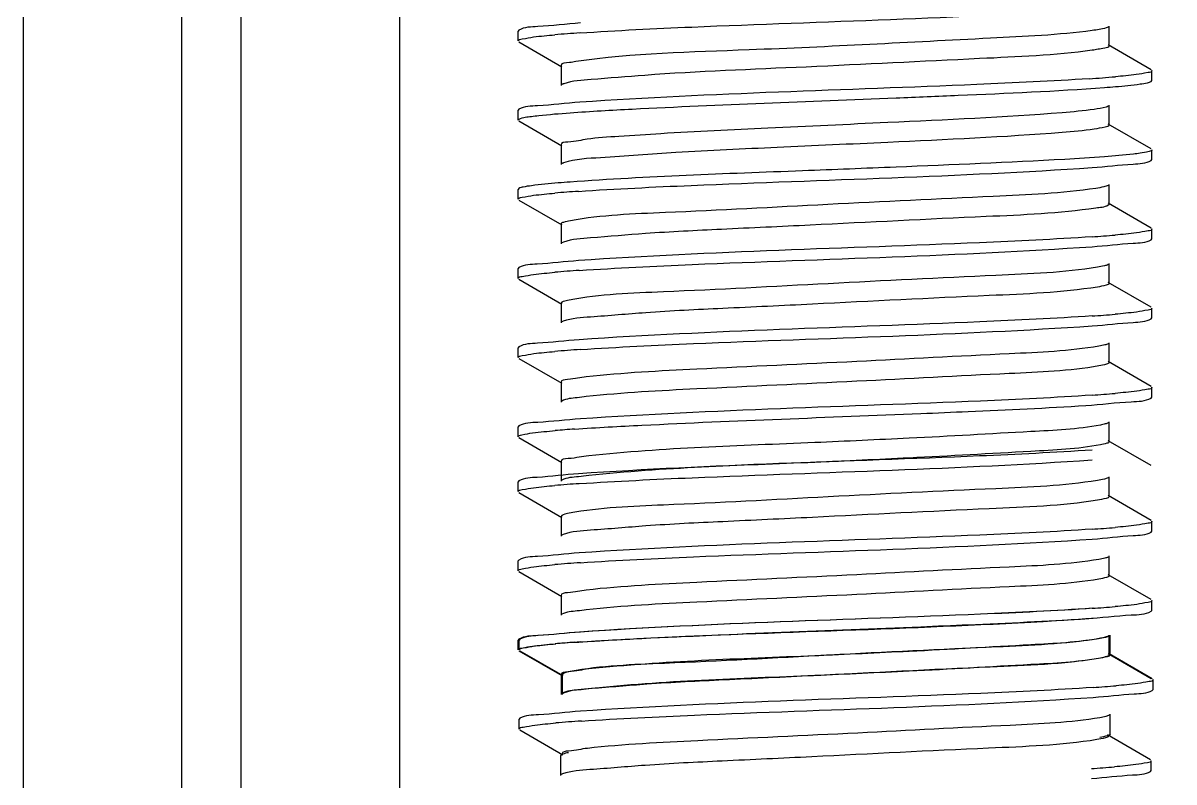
# Model space of a CAD drawing. Extents: x 1725261 to 1937680, y 860327 to 1571294.
# Drawn here: x 1825508.2 to 1825854.1, y 1250876.9 to 1251105.2 of the extents above; entities that cross this region are included whole.
import ezdxf

# ---------------------------------------------------------------- set-up
doc = ezdxf.new("R2010")
doc.units = 0
doc.header["$LTSCALE"] = 1000
doc.header["$MEASUREMENT"] = 0
doc.styles.get("Standard").update_dxf_attribs({"font": 'gbenor.shx', "bigfont": 'gbcbig.shx'})
doc.dimstyles.get("Standard").update_dxf_attribs({"dimtxt": 0.18, "dimasz": 0.18, "dimexe": 0.18, "dimexo": 0.0625, "dimgap": 0.09, "dimtad": 0, "dimtih": 1, "dimtoh": 1, "dimdec": 4, "dimzin": 0, "dimdsep": 46, "dimtxsty": 'Standard', "dimcen": 0.09, "dimadec": 0, "dimazin": 0, "dimtfac": 1, "dimtdec": 4, "dimtofl": 0, "dimtmove": 0, "dimatfit": 3, "dimfxl": 0, "dimtolj": 1, "dimtzin": 0, "dimarcsym": 0})

msp = doc.modelspace()

# ---------------------------------------------------------------- linework, layer by layer
at = {"linetype": 'Continuous'}
for p, q in [((1825508.17, 1253335.18), (1825508.17, 1248594.16)), ((1825555.79, 1253335.18), (1825555.79, 1248594.16)), ((1825573.65, 1253335.18), (1825573.65, 1248594.16)), ((1825621.28, 1253335.18), (1825621.28, 1248594.16)), ((1825834.61, 1251098.34), (1825834.61, 1251104.29)), ((1825657.22, 1251103.06), (1825657, 1251102.8)), ((1825657, 1251099.83), (1825657, 1251102.8)), ((1825657, 1251099.83), (1825657, 1251102.8)), ((1825657.22, 1251099.57), (1825670.15, 1251092.08)), ((1825847.28, 1251091.16), (1825834.35, 1251098.64)), ((1825669.89, 1251092.39), (1825669.89, 1251086.43)), ((1825847.5, 1251087.92), (1825847.5, 1251090.9)), ((1825847.5, 1251087.92), (1825847.5, 1251090.9)), ((1825847.28, 1251087.66), (1825847.5, 1251087.92)), ((1825834.61, 1251074.53), (1825834.61, 1251080.48)), ((1825657.22, 1251079.25), (1825657, 1251078.99)), ((1825657, 1251076.01), (1825657, 1251078.99)), ((1825657, 1251076.01), (1825657, 1251078.99)), ((1825657.22, 1251075.75), (1825670.15, 1251068.27)), ((1825847.28, 1251067.34), (1825834.35, 1251074.83)), ((1825669.89, 1251068.57), (1825669.89, 1251062.62)), ((1825847.5, 1251064.11), (1825847.5, 1251067.08)), ((1825847.5, 1251064.11), (1825847.5, 1251067.08)), ((1825847.28, 1251063.85), (1825847.5, 1251064.11)), ((1825834.61, 1251050.71), (1825834.61, 1251056.67)), ((1825657.22, 1251055.44), (1825657, 1251055.18)), ((1825657, 1251052.2), (1825657, 1251055.18)), ((1825657, 1251052.2), (1825657, 1251055.18)), ((1825657.22, 1251051.94), (1825670.15, 1251044.46)), ((1825847.28, 1251043.53), (1825834.35, 1251051.01)), ((1825669.89, 1251044.76), (1825669.89, 1251038.81)), ((1825847.5, 1251040.29), (1825847.5, 1251043.27)), ((1825847.5, 1251040.29), (1825847.5, 1251043.27)), ((1825670.61, 1251039.31), (1825670.15, 1251039.11)), ((1825847.28, 1251040.03), (1825847.5, 1251040.29)), ((1825657.22, 1251031.63), (1825657, 1251031.36)), ((1825834.61, 1251026.9), (1825834.61, 1251032.85)), ((1825657, 1251028.39), (1825657, 1251031.36)), ((1825657, 1251028.39), (1825657, 1251031.36)), ((1825657.22, 1251028.13), (1825670.15, 1251020.65)), ((1825847.28, 1251019.72), (1825834.35, 1251027.2)), ((1825669.89, 1251020.95), (1825669.89, 1251014.99)), ((1825847.5, 1251016.48), (1825847.5, 1251019.46)), ((1825847.5, 1251016.48), (1825847.5, 1251019.46)), ((1825670.56, 1251015.48), (1825670.15, 1251015.3)), ((1825847.28, 1251016.22), (1825847.5, 1251016.48)), ((1825657.22, 1251007.81), (1825657, 1251007.55)), ((1825657, 1251004.58), (1825657, 1251007.55)), ((1825657, 1251004.58), (1825657, 1251007.55)), ((1825834.61, 1251003.09), (1825834.61, 1251009.04)), ((1825657.22, 1251004.31), (1825670.15, 1250996.83)), ((1825847.28, 1250995.91), (1825834.35, 1251003.39)), ((1825669.89, 1250997.13), (1825669.89, 1250991.18)), ((1825847.5, 1250992.67), (1825847.5, 1250995.65)), ((1825847.5, 1250992.67), (1825847.5, 1250995.65)), ((1825847.28, 1250992.41), (1825847.5, 1250992.67)), ((1825657.22, 1250984), (1825657, 1250983.74)), ((1825657, 1250980.76), (1825657, 1250983.74)), ((1825657, 1250980.76), (1825657, 1250983.74)), ((1825834.61, 1250979.27), (1825834.61, 1250985.23)), ((1825657.22, 1250980.5), (1825670.15, 1250973.02)), ((1825847.28, 1250972.09), (1825834.35, 1250979.58)), ((1825669.89, 1250973.32), (1825669.89, 1250967.37)), ((1825657.22, 1250967.49), (1825657, 1250967.23)), ((1825657, 1250964.25), (1825657, 1250967.23)), ((1825657, 1250964.25), (1825657, 1250967.23)), ((1825834.61, 1250962.77), (1825834.61, 1250968.72)), ((1825657.22, 1250963.99), (1825670.15, 1250956.51)), ((1825847.28, 1250955.58), (1825834.35, 1250963.07)), ((1825669.89, 1250956.81), (1825669.89, 1250950.86)), ((1825847.5, 1250952.35), (1825847.5, 1250955.32)), ((1825847.5, 1250952.35), (1825847.5, 1250955.32)), ((1825847.28, 1250952.09), (1825847.5, 1250952.35)), ((1825670.56, 1250951.34), (1825670.15, 1250951.16)), ((1825834.61, 1250938.95), (1825834.61, 1250944.91)), ((1825657.22, 1250943.68), (1825657, 1250943.42)), ((1825657, 1250940.44), (1825657, 1250943.42)), ((1825657, 1250940.44), (1825657, 1250943.42)), ((1825657.22, 1250940.18), (1825670.15, 1250932.7)), ((1825847.28, 1250931.77), (1825834.35, 1250939.25)), ((1825669.89, 1250933), (1825669.89, 1250927.05)), ((1825847.5, 1250928.53), (1825847.5, 1250931.51)), ((1825847.5, 1250928.53), (1825847.5, 1250931.51)), ((1825847.28, 1250928.27), (1825847.5, 1250928.53)), ((1825834.61, 1250915.14), (1825834.61, 1250921.09)), ((1825834.92, 1250915.15), (1825834.92, 1250921.1)), ((1825657.22, 1250919.87), (1825657, 1250919.6)), ((1825657, 1250916.63), (1825657, 1250919.6)), ((1825657, 1250916.63), (1825657, 1250919.6)), ((1825657.53, 1250919.87), (1825657.31, 1250919.61)), ((1825657.31, 1250916.63), (1825657.31, 1250919.61)), ((1825657.31, 1250916.63), (1825657.31, 1250919.61)), ((1825657.22, 1250916.37), (1825670.15, 1250908.89)), ((1825657.53, 1250916.37), (1825670.46, 1250908.89)), ((1825847.28, 1250907.96), (1825834.35, 1250915.44)), ((1825847.59, 1250907.97), (1825834.66, 1250915.45)), ((1825669.89, 1250909.19), (1825669.89, 1250903.23)), ((1825670.2, 1250909.19), (1825670.2, 1250903.24)), ((1825847.81, 1250904.73), (1825847.81, 1250907.7)), ((1825847.81, 1250904.73), (1825847.81, 1250907.7)), ((1825670.87, 1250903.72), (1825670.46, 1250903.54)), ((1825847.59, 1250904.47), (1825847.81, 1250904.73)), ((1825834.92, 1250891.33), (1825834.92, 1250897.29)), ((1825657.53, 1250896.06), (1825657.31, 1250895.8)), ((1825657.31, 1250892.82), (1825657.31, 1250895.8)), ((1825657.31, 1250892.82), (1825657.31, 1250895.8)), ((1825657.53, 1250892.56), (1825670.46, 1250885.08)), ((1825847.07, 1250883.57), (1825834.15, 1250891.05)), ((1825669.68, 1250884.8), (1825669.68, 1250878.84)), ((1825847.3, 1250880.33), (1825847.3, 1250883.31)), ((1825847.3, 1250880.33), (1825847.3, 1250883.31)), ((1825670.36, 1250879.33), (1825669.94, 1250879.14)), ((1825847.07, 1250880.07), (1825847.3, 1250880.33))]:
    msp.add_line(p, q, dxfattribs=at)
for centre, radius, start, end in [((1825703.11, 1250684), 419.14, 93.7658, 94.8061), ((1825801.02, 1251511.39), 423.82, 273.7363, 274.8052), ((1825702.54, 1250643.6), 411.89, 93.8141, 94.8058), ((1825802.11, 1251450.08), 410.09, 273.8288, 274.8033), ((1825702.85, 1250615.85), 415.84, 93.7876, 94.8061), ((1825802.12, 1251426.14), 409.97, 273.8296, 274.8033), ((1825703.26, 1250586.9), 420.99, 93.7545, 94.8055), ((1825802.19, 1251401.37), 409.01, 273.8359, 274.8035), ((1825700.99, 1250591.54), 392.45, 93.9506, 94.8036), ((1825702.85, 1250551.71), 415.84, 93.7876, 94.8061), ((1825802.12, 1251362.01), 409.97, 273.8296, 274.8033), ((1825703.26, 1250522.77), 420.99, 93.7545, 94.8055), ((1825802.19, 1251337.24), 409.01, 273.8359, 274.8035), ((1825700.99, 1250527.41), 392.45, 93.9506, 94.8036), ((1825703.16, 1250504.09), 415.84, 93.7876, 94.8061), ((1825802.43, 1251314.39), 409.97, 273.8296, 274.8033), ((1825703.57, 1250475.15), 420.99, 93.7545, 94.8055), ((1825801.91, 1251289.99), 409.97, 273.8296, 274.8033)]:
    msp.add_arc(centre, radius, start, end, dxfattribs=at)
for points, knots in [([(1825675.58, 1251102.23), (1825686.78, 1251102.99), (1825737.8, 1251105.44), (1825788.87, 1251106.66), (1825828.64, 1251109.31)], [0, 0, 0, 0, 0.219727, 1, 1, 1, 1]), ([(1825675.7, 1251105.22), (1825671.42, 1251104.93), (1825665.43, 1251104.1), (1825658.89, 1251104.02), (1825657.23, 1251103.06)], [0, 0, 0, 0, 0.691048, 1, 1, 1, 1]), ([(1825657, 1251099.83), (1825657, 1251100.26), (1825659.32, 1251100.55), (1825660.48, 1251100.87), (1825661.65, 1251101.02)], [0, 0, 0, 0, 0.27128, 1, 1, 1, 1]), ([(1825829.52, 1251102.95), (1825819.38, 1251101.6), (1825784.92, 1251100.01), (1825733.26, 1251097.03), (1825691.53, 1251096.09), (1825674.31, 1251093.63)], [0, 0, 0, 0, 0.197296, 0.66439, 1, 1, 1, 1]), ([(1825834.35, 1251103.99), (1825834.15, 1251103.87), (1825832.57, 1251103.33), (1825830.93, 1251103.14), (1825829.52, 1251102.95)], [0, 0, 0, 0, 0.139781, 1, 1, 1, 1]), ([(1825834.61, 1251098.34), (1825834.61, 1251097.86), (1825832.09, 1251097.51), (1825830.8, 1251097.17), (1825829.52, 1251097)], [0, 0, 0, 0, 0.272864, 1, 1, 1, 1]), ([(1825829.52, 1251097), (1825818.31, 1251095.51), (1825789.58, 1251094.27), (1825744.81, 1251091.91), (1825705.75, 1251090.45), (1825681.6, 1251088.39), (1825673.35, 1251087.82), (1825670.72, 1251086.97)], [0, 0, 0, 0, 0.213061, 0.541106, 0.846102, 0.947882, 1, 1, 1, 1]), ([(1825674.31, 1251093.63), (1825673.67, 1251093.54), (1825672.42, 1251093.19), (1825669.89, 1251093.27), (1825669.89, 1251092.39)], [0, 0, 0, 0, 0.421903, 1, 1, 1, 1]), ([(1825847.5, 1251090.9), (1825847.5, 1251090.45), (1825845.15, 1251090.17), (1825843.97, 1251089.85), (1825842.78, 1251089.7)], [0, 0, 0, 0, 0.271064, 1, 1, 1, 1]), ([(1825670.72, 1251086.97), (1825670.61, 1251086.93), (1825670.41, 1251086.87), (1825670.23, 1251086.78), (1825670.15, 1251086.73)], [0, 0, 0, 0, 0.559243, 1, 1, 1, 1]), ([(1825828.64, 1251088.47), (1825817.39, 1251087.72), (1825766.38, 1251085.28), (1825715.3, 1251084.06), (1825675.58, 1251081.4)], [0, 0, 0, 0, 0.220644, 1, 1, 1, 1]), ([(1825833.23, 1251085.82), (1825834.33, 1251085.9), (1825837.92, 1251086.19), (1825841.5, 1251086.52), (1825843.96, 1251086.88)], [0, 0, 0, 0, 0.308788, 1, 1, 1, 1]), ([(1825843.96, 1251086.88), (1825844.68, 1251086.99), (1825845.79, 1251087.19), (1825846.92, 1251087.45), (1825847.27, 1251087.66)], [0, 0, 0, 0, 0.639507, 1, 1, 1, 1]), ([(1825770.57, 1251082.7), (1825776.8, 1251082.95), (1825797.7, 1251083.84), (1825818.59, 1251084.71), (1825833.23, 1251085.82)], [0, 0, 0, 0, 0.298277, 1, 1, 1, 1]), ([(1825675.58, 1251081.4), (1825671.33, 1251081.11), (1825665.38, 1251080.29), (1825658.88, 1251080.2), (1825657.23, 1251079.25)], [0, 0, 0, 0, 0.690938, 1, 1, 1, 1]), ([(1825672.59, 1251078.21), (1825678.82, 1251078.67), (1825711.47, 1251080.48), (1825744.14, 1251081.63), (1825770.57, 1251082.7)], [0, 0, 0, 0, 0.190978, 1, 1, 1, 1]), ([(1825834.35, 1251080.18), (1825834.17, 1251080.07), (1825832.78, 1251079.58), (1825831.32, 1251079.39), (1825830.08, 1251079.22)], [0, 0, 0, 0, 0.143278, 1, 1, 1, 1]), ([(1825657, 1251076.01), (1825657, 1251076.14), (1825658.41, 1251077.03), (1825659.71, 1251076.94), (1825660.97, 1251077.11)], [0, 0, 0, 0, 0.088833, 1, 1, 1, 1]), ([(1825660.97, 1251077.11), (1825661.7, 1251077.21), (1825665.57, 1251077.68), (1825669.45, 1251077.99), (1825672.59, 1251078.21)], [0, 0, 0, 0, 0.191282, 1, 1, 1, 1]), ([(1825830.08, 1251079.22), (1825826.89, 1251078.77), (1825806.25, 1251076.95), (1825785.57, 1251076.08), (1825768.09, 1251075.26)], [0, 0, 0, 0, 0.155236, 1, 1, 1, 1]), ([(1825768.09, 1251075.26), (1825756.08, 1251074.7), (1825733.42, 1251073.65), (1825706.24, 1251072.4), (1825688.51, 1251071.13), (1825678.49, 1251070.57), (1825673.88, 1251069.46), (1825669.88, 1251069.29), (1825669.89, 1251068.57)], [0, 0, 0, 0, 0.365862, 0.692448, 0.821022, 0.917724, 0.97803, 1, 1, 1, 1]), ([(1825830.08, 1251073.26), (1825826.89, 1251072.81), (1825806.25, 1251071), (1825785.57, 1251070.13), (1825768.09, 1251069.31)], [0, 0, 0, 0, 0.155236, 1, 1, 1, 1]), ([(1825834.61, 1251074.53), (1825834.61, 1251074.09), (1825832.39, 1251073.72), (1825831.22, 1251073.42), (1825830.08, 1251073.26)], [0, 0, 0, 0, 0.274842, 1, 1, 1, 1]), ([(1825768.09, 1251069.31), (1825757, 1251068.79), (1825735.77, 1251067.77), (1825706.92, 1251066.58), (1825685.67, 1251064.77), (1825674.2, 1251064.33), (1825670.66, 1251063.14)], [0, 0, 0, 0, 0.341185, 0.653122, 0.885228, 1, 1, 1, 1]), ([(1825843.96, 1251066.05), (1825843.28, 1251065.95), (1825839.72, 1251065.49), (1825836.13, 1251065.2), (1825833.23, 1251064.98)], [0, 0, 0, 0, 0.190097, 1, 1, 1, 1]), ([(1825847.5, 1251067.08), (1825847.5, 1251066.74), (1825845.78, 1251066.41), (1825844.85, 1251066.18), (1825843.96, 1251066.05)], [0, 0, 0, 0, 0.27614, 1, 1, 1, 1]), ([(1825670.66, 1251063.14), (1825670.56, 1251063.1), (1825670.39, 1251063.04), (1825670.22, 1251062.96), (1825670.15, 1251062.92)], [0, 0, 0, 0, 0.555338, 1, 1, 1, 1]), ([(1825833.23, 1251064.98), (1825829.24, 1251064.68), (1825808.37, 1251063.38), (1825787.48, 1251062.55), (1825770.57, 1251061.86)], [0, 0, 0, 0, 0.190944, 1, 1, 1, 1]), ([(1825829.49, 1251061.74), (1825833.61, 1251062.02), (1825839.38, 1251062.82), (1825845.67, 1251062.93), (1825847.27, 1251063.85)], [0, 0, 0, 0, 0.690319, 1, 1, 1, 1]), ([(1825770.57, 1251061.86), (1825761.22, 1251061.49), (1825728.55, 1251060.15), (1825695.86, 1251059.07), (1825672.59, 1251057.38)], [0, 0, 0, 0, 0.286355, 1, 1, 1, 1]), ([(1825675.14, 1251054.58), (1825686.42, 1251055.34), (1825737.87, 1251057.82), (1825789.39, 1251059.01), (1825829.49, 1251061.74)], [0, 0, 0, 0, 0.219568, 1, 1, 1, 1]), ([(1825660.97, 1251056.28), (1825660.15, 1251056.16), (1825658.9, 1251055.95), (1825657.62, 1251055.67), (1825657.23, 1251055.44)], [0, 0, 0, 0, 0.644209, 1, 1, 1, 1]), ([(1825672.59, 1251057.38), (1825671.4, 1251057.29), (1825667.52, 1251056.99), (1825663.64, 1251056.65), (1825660.97, 1251056.28)], [0, 0, 0, 0, 0.307497, 1, 1, 1, 1]), ([(1825834.35, 1251056.36), (1825833.95, 1251056.13), (1825832.67, 1251055.83), (1825831.42, 1251055.6), (1825830.6, 1251055.48)], [0, 0, 0, 0, 0.361658, 1, 1, 1, 1]), ([(1825657, 1251052.2), (1825657, 1251052.63), (1825659.27, 1251052.92), (1825660.43, 1251053.23), (1825661.57, 1251053.38)], [0, 0, 0, 0, 0.271559, 1, 1, 1, 1]), ([(1825830.6, 1251055.48), (1825820.42, 1251053.96), (1825793.5, 1251052.8), (1825750.37, 1251050.67), (1825708.04, 1251048.36), (1825682.09, 1251047.43), (1825672.68, 1251045.75)], [0, 0, 0, 0, 0.195167, 0.509727, 0.818873, 1, 1, 1, 1]), ([(1825830.6, 1251049.53), (1825819.7, 1251047.9), (1825790.99, 1251046.76), (1825753.5, 1251044.81), (1825719.38, 1251043.2), (1825697.32, 1251042.15), (1825681.58, 1251040.73), (1825673.21, 1251040.22), (1825670.61, 1251039.31)], [0, 0, 0, 0, 0.206258, 0.536041, 0.702749, 0.845523, 0.948379, 1, 1, 1, 1]), ([(1825834.61, 1251050.71), (1825834.61, 1251050.58), (1825833.23, 1251049.63), (1825831.88, 1251049.72), (1825830.6, 1251049.53)], [0, 0, 0, 0, 0.092026, 1, 1, 1, 1]), ([(1825672.68, 1251045.75), (1825671.98, 1251045.62), (1825671.19, 1251045.44), (1825669.89, 1251045.05), (1825669.89, 1251044.76)], [0, 0, 0, 0, 0.714515, 1, 1, 1, 1]), ([(1825847.5, 1251043.27), (1825847.5, 1251042.84), (1825845.21, 1251042.55), (1825844.05, 1251042.24), (1825842.9, 1251042.09)], [0, 0, 0, 0, 0.271489, 1, 1, 1, 1]), ([(1825829.49, 1251040.9), (1825818.23, 1251040.14), (1825766.78, 1251037.66), (1825715.27, 1251036.46), (1825675.14, 1251033.74)], [0, 0, 0, 0, 0.219101, 1, 1, 1, 1]), ([(1825829.5, 1251037.93), (1825833.61, 1251038.21), (1825839.38, 1251039), (1825845.67, 1251039.11), (1825847.27, 1251040.03)], [0, 0, 0, 0, 0.690311, 1, 1, 1, 1]), ([(1825675.38, 1251030.78), (1825686.68, 1251031.54), (1825738.05, 1251034.01), (1825789.49, 1251035.21), (1825829.5, 1251037.93)], [0, 0, 0, 0, 0.220145, 1, 1, 1, 1]), ([(1825675.14, 1251033.74), (1825670.99, 1251033.46), (1825665.18, 1251032.66), (1825658.84, 1251032.55), (1825657.23, 1251031.63)], [0, 0, 0, 0, 0.690488, 1, 1, 1, 1]), ([(1825831.1, 1251031.74), (1825821, 1251030.13), (1825793.92, 1251029.05), (1825750.46, 1251026.87), (1825707.78, 1251024.48), (1825681.65, 1251023.65), (1825672.32, 1251021.87)], [0, 0, 0, 0, 0.192752, 0.509476, 0.820909, 1, 1, 1, 1]), ([(1825834.35, 1251032.55), (1825833.99, 1251032.35), (1825832.89, 1251032.06), (1825831.8, 1251031.85), (1825831.1, 1251031.74)], [0, 0, 0, 0, 0.367273, 1, 1, 1, 1]), ([(1825657, 1251028.39), (1825657, 1251028.82), (1825659.3, 1251029.11), (1825660.46, 1251029.42), (1825661.62, 1251029.57)], [0, 0, 0, 0, 0.271407, 1, 1, 1, 1]), ([(1825831.1, 1251025.79), (1825820.36, 1251024.08), (1825791.69, 1251023.03), (1825754.17, 1251021.02), (1825719.77, 1251019.41), (1825697.47, 1251018.35), (1825681.6, 1251016.9), (1825673.16, 1251016.41), (1825670.56, 1251015.48)], [0, 0, 0, 0, 0.202669, 0.533226, 0.70113, 0.845024, 0.948509, 1, 1, 1, 1]), ([(1825834.61, 1251026.9), (1825834.61, 1251026.55), (1825832.93, 1251026.16), (1825831.98, 1251025.93), (1825831.1, 1251025.79)], [0, 0, 0, 0, 0.280154, 1, 1, 1, 1]), ([(1825672.32, 1251021.87), (1825671.7, 1251021.75), (1825671, 1251021.59), (1825669.89, 1251021.2), (1825669.89, 1251020.95)], [0, 0, 0, 0, 0.71086, 1, 1, 1, 1]), ([(1825847.5, 1251019.46), (1825847.5, 1251019.02), (1825845.21, 1251018.74), (1825844.05, 1251018.43), (1825842.9, 1251018.28)], [0, 0, 0, 0, 0.271495, 1, 1, 1, 1]), ([(1825829.5, 1251017.09), (1825818.27, 1251016.33), (1825766.9, 1251013.85), (1825715.46, 1251012.65), (1825675.38, 1251009.95)], [0, 0, 0, 0, 0.21884, 1, 1, 1, 1]), ([(1825675.69, 1251006.99), (1825687.01, 1251007.75), (1825738.3, 1251010.21), (1825789.65, 1251011.4), (1825829.56, 1251014.12)], [0, 0, 0, 0, 0.220917, 1, 1, 1, 1]), ([(1825829.56, 1251014.12), (1825833.66, 1251014.4), (1825839.41, 1251015.19), (1825845.67, 1251015.3), (1825847.27, 1251016.22)], [0, 0, 0, 0, 0.690253, 1, 1, 1, 1]), ([(1825675.38, 1251009.95), (1825671.18, 1251009.66), (1825665.29, 1251008.85), (1825658.86, 1251008.75), (1825657.23, 1251007.81)], [0, 0, 0, 0, 0.690736, 1, 1, 1, 1]), ([(1825831.56, 1251008.01), (1825822.67, 1251006.49), (1825798.31, 1251005.48), (1825758.05, 1251003.28), (1825715.66, 1251001.36), (1825688.51, 1250999.98), (1825677.48, 1250998.77)], [0, 0, 0, 0, 0.175288, 0.472203, 0.784406, 1, 1, 1, 1]), ([(1825834.35, 1251008.74), (1825834.04, 1251008.56), (1825833.09, 1251008.29), (1825832.16, 1251008.11), (1825831.56, 1251008.01)], [0, 0, 0, 0, 0.373528, 1, 1, 1, 1]), ([(1825657, 1251004.58), (1825657, 1251005.02), (1825659.33, 1251005.3), (1825660.51, 1251005.62), (1825661.68, 1251005.77)], [0, 0, 0, 0, 0.271179, 1, 1, 1, 1]), ([(1825831.56, 1251002.05), (1825822.67, 1251000.54), (1825798.31, 1250999.53), (1825758.05, 1250997.32), (1825715.66, 1250995.41), (1825688.51, 1250994.03), (1825677.48, 1250992.82)], [0, 0, 0, 0, 0.175288, 0.472203, 0.784406, 1, 1, 1, 1]), ([(1825834.61, 1251003.09), (1825834.61, 1251002.78), (1825833.17, 1251002.38), (1825832.33, 1251002.18), (1825831.56, 1251002.05)], [0, 0, 0, 0, 0.283524, 1, 1, 1, 1]), ([(1825677.48, 1250998.77), (1825675.59, 1250998.57), (1825673.77, 1250998.01), (1825669.88, 1250997.83), (1825669.89, 1250997.13)], [0, 0, 0, 0, 0.732764, 1, 1, 1, 1]), ([(1825847.5, 1250995.65), (1825847.5, 1250995.21), (1825845.22, 1250994.93), (1825844.07, 1250994.61), (1825842.91, 1250994.46)], [0, 0, 0, 0, 0.27155, 1, 1, 1, 1]), ([(1825677.48, 1250992.82), (1825676.57, 1250992.72), (1825674.13, 1250992.35), (1825671.5, 1250992.27), (1825670.15, 1250991.48)], [0, 0, 0, 0, 0.371684, 1, 1, 1, 1]), ([(1825829.56, 1250993.28), (1825818.37, 1250992.52), (1825767.08, 1250990.05), (1825715.73, 1250988.83), (1825675.69, 1250986.15)], [0, 0, 0, 0, 0.218398, 1, 1, 1, 1]), ([(1825778.02, 1250987.75), (1825782.77, 1250987.95), (1825799.32, 1250988.66), (1825815.88, 1250989.41), (1825827.66, 1250990.18)], [0, 0, 0, 0, 0.286991, 1, 1, 1, 1]), ([(1825827.66, 1250990.18), (1825832.21, 1250990.47), (1825838.57, 1250991.36), (1825845.51, 1250991.4), (1825847.27, 1250992.41)], [0, 0, 0, 0, 0.692027, 1, 1, 1, 1]), ([(1825673.95, 1250983.06), (1825680.7, 1250983.53), (1825715.38, 1250985.4), (1825750.08, 1250986.6), (1825778.02, 1250987.75)], [0, 0, 0, 0, 0.194747, 1, 1, 1, 1]), ([(1825675.69, 1250986.15), (1825671.41, 1250985.87), (1825665.42, 1250985.04), (1825658.89, 1250984.95), (1825657.23, 1250984)], [0, 0, 0, 0, 0.691038, 1, 1, 1, 1]), ([(1825831.99, 1250984.27), (1825825.11, 1250983), (1825805.86, 1250982.07), (1825786.73, 1250980.9), (1825774.54, 1250980.31)], [0, 0, 0, 0, 0.364269, 1, 1, 1, 1]), ([(1825834.35, 1250984.93), (1825834.08, 1250984.77), (1825833.29, 1250984.53), (1825832.49, 1250984.36), (1825831.99, 1250984.27)], [0, 0, 0, 0, 0.380472, 1, 1, 1, 1]), ([(1825657, 1250980.76), (1825657, 1250981.17), (1825659.14, 1250981.47), (1825660.24, 1250981.76), (1825661.32, 1250981.91)], [0, 0, 0, 0, 0.272497, 1, 1, 1, 1]), ([(1825774.54, 1250980.31), (1825765.08, 1250979.86), (1825732.96, 1250978.29), (1825700.77, 1250977.41), (1825678.19, 1250975.04)], [0, 0, 0, 0, 0.294359, 1, 1, 1, 1]), ([(1825829.49, 1250976.77), (1825818.23, 1250976), (1825766.78, 1250973.52), (1825715.27, 1250972.33), (1825675.14, 1250969.61)], [0, 0, 0, 0, 0.219101, 1, 1, 1, 1]), ([(1825831.99, 1250978.32), (1825825.11, 1250977.05), (1825805.86, 1250976.12), (1825786.73, 1250974.94), (1825774.54, 1250974.36)], [0, 0, 0, 0, 0.364269, 1, 1, 1, 1]), ([(1825834.61, 1250979.27), (1825834.61, 1250979), (1825833.4, 1250978.61), (1825832.65, 1250978.44), (1825831.99, 1250978.32)], [0, 0, 0, 0, 0.287487, 1, 1, 1, 1]), ([(1825678.19, 1250975.04), (1825676.12, 1250974.82), (1825674.15, 1250974.2), (1825669.88, 1250974.08), (1825669.89, 1250973.32)], [0, 0, 0, 0, 0.733679, 1, 1, 1, 1]), ([(1825675.38, 1250966.65), (1825686.68, 1250967.41), (1825738.05, 1250969.88), (1825789.49, 1250971.07), (1825829.5, 1250973.79)], [0, 0, 0, 0, 0.220145, 1, 1, 1, 1]), ([(1825774.54, 1250974.36), (1825765.08, 1250973.91), (1825732.96, 1250972.33), (1825700.77, 1250971.46), (1825678.19, 1250969.08)], [0, 0, 0, 0, 0.294359, 1, 1, 1, 1]), ([(1825675.14, 1250969.61), (1825670.99, 1250969.33), (1825665.18, 1250968.52), (1825658.84, 1250968.42), (1825657.23, 1250967.49)], [0, 0, 0, 0, 0.690488, 1, 1, 1, 1]), ([(1825678.19, 1250969.08), (1825677.18, 1250968.98), (1825674.52, 1250968.58), (1825671.62, 1250968.53), (1825670.15, 1250967.67)], [0, 0, 0, 0, 0.373733, 1, 1, 1, 1]), ([(1825831.1, 1250967.61), (1825821, 1250966), (1825793.92, 1250964.91), (1825750.46, 1250962.74), (1825707.78, 1250960.34), (1825681.65, 1250959.52), (1825672.32, 1250957.73)], [0, 0, 0, 0, 0.192752, 0.509476, 0.820909, 1, 1, 1, 1]), ([(1825834.35, 1250968.42), (1825833.99, 1250968.21), (1825832.89, 1250967.93), (1825831.8, 1250967.72), (1825831.1, 1250967.61)], [0, 0, 0, 0, 0.367273, 1, 1, 1, 1]), ([(1825657, 1250964.25), (1825657, 1250964.69), (1825659.3, 1250964.97), (1825660.46, 1250965.29), (1825661.62, 1250965.44)], [0, 0, 0, 0, 0.271407, 1, 1, 1, 1]), ([(1825834.61, 1250962.77), (1825834.61, 1250962.42), (1825832.93, 1250962.02), (1825831.98, 1250961.8), (1825831.1, 1250961.65)], [0, 0, 0, 0, 0.280154, 1, 1, 1, 1]), ([(1825831.1, 1250961.65), (1825820.36, 1250959.94), (1825791.69, 1250958.89), (1825754.17, 1250956.89), (1825719.77, 1250955.27), (1825697.47, 1250954.22), (1825681.6, 1250952.77), (1825673.16, 1250952.28), (1825670.56, 1250951.34)], [0, 0, 0, 0, 0.202669, 0.533226, 0.70113, 0.845024, 0.948509, 1, 1, 1, 1]), ([(1825672.32, 1250957.73), (1825671.7, 1250957.62), (1825671, 1250957.46), (1825669.89, 1250957.07), (1825669.89, 1250956.81)], [0, 0, 0, 0, 0.71086, 1, 1, 1, 1]), ([(1825847.5, 1250955.32), (1825847.5, 1250954.89), (1825845.21, 1250954.61), (1825844.05, 1250954.29), (1825842.9, 1250954.14)], [0, 0, 0, 0, 0.271495, 1, 1, 1, 1]), ([(1825829.5, 1250952.96), (1825818.27, 1250952.19), (1825766.9, 1250949.72), (1825715.46, 1250948.51), (1825675.38, 1250945.81)], [0, 0, 0, 0, 0.21884, 1, 1, 1, 1]), ([(1825829.56, 1250949.98), (1825833.66, 1250950.26), (1825839.41, 1250951.06), (1825845.67, 1250951.17), (1825847.27, 1250952.09)], [0, 0, 0, 0, 0.690253, 1, 1, 1, 1]), ([(1825675.69, 1250942.86), (1825687.01, 1250943.61), (1825738.3, 1250946.07), (1825789.65, 1250947.27), (1825829.56, 1250949.98)], [0, 0, 0, 0, 0.220917, 1, 1, 1, 1]), ([(1825675.38, 1250945.81), (1825671.18, 1250945.53), (1825665.29, 1250944.71), (1825658.86, 1250944.62), (1825657.23, 1250943.68)], [0, 0, 0, 0, 0.690736, 1, 1, 1, 1]), ([(1825657, 1250940.44), (1825657, 1250940.88), (1825659.33, 1250941.16), (1825660.51, 1250941.48), (1825661.68, 1250941.63)], [0, 0, 0, 0, 0.271179, 1, 1, 1, 1]), ([(1825831.56, 1250943.87), (1825822.67, 1250942.35), (1825798.31, 1250941.35), (1825758.05, 1250939.14), (1825715.66, 1250937.22), (1825688.51, 1250935.85), (1825677.48, 1250934.64)], [0, 0, 0, 0, 0.175288, 0.472203, 0.784406, 1, 1, 1, 1]), ([(1825834.35, 1250944.6), (1825834.04, 1250944.42), (1825833.09, 1250944.16), (1825832.16, 1250943.97), (1825831.56, 1250943.87)], [0, 0, 0, 0, 0.373528, 1, 1, 1, 1]), ([(1825834.61, 1250938.95), (1825834.61, 1250938.64), (1825833.17, 1250938.25), (1825832.33, 1250938.05), (1825831.56, 1250937.92)], [0, 0, 0, 0, 0.283524, 1, 1, 1, 1]), ([(1825677.48, 1250934.64), (1825675.59, 1250934.43), (1825673.77, 1250933.88), (1825669.88, 1250933.7), (1825669.89, 1250933)], [0, 0, 0, 0, 0.732764, 1, 1, 1, 1]), ([(1825831.56, 1250937.92), (1825822.67, 1250936.4), (1825798.31, 1250935.4), (1825758.05, 1250933.19), (1825715.66, 1250931.27), (1825688.51, 1250929.9), (1825677.48, 1250928.69)], [0, 0, 0, 0, 0.175288, 0.472203, 0.784406, 1, 1, 1, 1]), ([(1825847.5, 1250931.51), (1825847.5, 1250931.08), (1825845.22, 1250930.79), (1825844.07, 1250930.48), (1825842.91, 1250930.33)], [0, 0, 0, 0, 0.27155, 1, 1, 1, 1]), ([(1825677.48, 1250928.69), (1825676.57, 1250928.59), (1825674.13, 1250928.22), (1825671.5, 1250928.13), (1825670.15, 1250927.35)], [0, 0, 0, 0, 0.371684, 1, 1, 1, 1]), ([(1825829.8, 1250929.15), (1825818.54, 1250928.38), (1825767.09, 1250925.91), (1825715.58, 1250924.71), (1825675.45, 1250921.99)], [0, 0, 0, 0, 0.219101, 1, 1, 1, 1]), ([(1825829.56, 1250929.15), (1825818.37, 1250928.39), (1825767.08, 1250925.91), (1825715.73, 1250924.7), (1825675.69, 1250922.02)], [0, 0, 0, 0, 0.218398, 1, 1, 1, 1]), ([(1825827.66, 1250926.04), (1825832.21, 1250926.34), (1825838.57, 1250927.22), (1825845.51, 1250927.26), (1825847.27, 1250928.27)], [0, 0, 0, 0, 0.692027, 1, 1, 1, 1]), ([(1825675.69, 1250919.03), (1825686.99, 1250919.79), (1825738.36, 1250922.26), (1825789.8, 1250923.45), (1825829.81, 1250926.17)], [0, 0, 0, 0, 0.220145, 1, 1, 1, 1]), ([(1825778.02, 1250923.62), (1825782.77, 1250923.82), (1825799.32, 1250924.52), (1825815.88, 1250925.28), (1825827.66, 1250926.04)], [0, 0, 0, 0, 0.286991, 1, 1, 1, 1]), ([(1825675.69, 1250922.02), (1825671.41, 1250921.73), (1825665.42, 1250920.9), (1825658.89, 1250920.82), (1825657.23, 1250919.87)], [0, 0, 0, 0, 0.691038, 1, 1, 1, 1]), ([(1825675.45, 1250921.99), (1825671.3, 1250921.71), (1825665.49, 1250920.9), (1825659.15, 1250920.8), (1825657.54, 1250919.87)], [0, 0, 0, 0, 0.690488, 1, 1, 1, 1]), ([(1825673.95, 1250918.92), (1825680.7, 1250919.4), (1825715.38, 1250921.26), (1825750.08, 1250922.47), (1825778.02, 1250923.62)], [0, 0, 0, 0, 0.194747, 1, 1, 1, 1]), ([(1825834.66, 1250920.8), (1825834.3, 1250920.59), (1825833.2, 1250920.31), (1825832.11, 1250920.1), (1825831.41, 1250919.99)], [0, 0, 0, 0, 0.367273, 1, 1, 1, 1]), ([(1825834.35, 1250920.79), (1825834.08, 1250920.64), (1825833.29, 1250920.4), (1825832.49, 1250920.23), (1825831.99, 1250920.13)], [0, 0, 0, 0, 0.380472, 1, 1, 1, 1]), ([(1825657, 1250916.63), (1825657, 1250917.04), (1825659.14, 1250917.34), (1825660.24, 1250917.63), (1825661.32, 1250917.77)], [0, 0, 0, 0, 0.272497, 1, 1, 1, 1]), ([(1825657.31, 1250916.63), (1825657.31, 1250917.07), (1825659.61, 1250917.35), (1825660.77, 1250917.67), (1825661.93, 1250917.82)], [0, 0, 0, 0, 0.271407, 1, 1, 1, 1]), ([(1825831.41, 1250919.99), (1825821.31, 1250918.38), (1825794.23, 1250917.29), (1825750.77, 1250915.12), (1825708.09, 1250912.72), (1825681.96, 1250911.9), (1825672.63, 1250910.11)], [0, 0, 0, 0, 0.192752, 0.509476, 0.820909, 1, 1, 1, 1]), ([(1825831.99, 1250920.13), (1825825.11, 1250918.87), (1825805.86, 1250917.93), (1825786.73, 1250916.76), (1825774.54, 1250916.18)], [0, 0, 0, 0, 0.364269, 1, 1, 1, 1]), ([(1825831.41, 1250914.03), (1825820.67, 1250912.33), (1825792, 1250911.27), (1825754.48, 1250909.27), (1825720.08, 1250907.65), (1825697.78, 1250906.6), (1825681.91, 1250905.15), (1825673.47, 1250904.66), (1825670.87, 1250903.72)], [0, 0, 0, 0, 0.202669, 0.533226, 0.70113, 0.845024, 0.948509, 1, 1, 1, 1]), ([(1825774.54, 1250916.18), (1825765.08, 1250915.73), (1825732.96, 1250914.15), (1825700.77, 1250913.28), (1825678.19, 1250910.9)], [0, 0, 0, 0, 0.294359, 1, 1, 1, 1]), ([(1825831.99, 1250914.18), (1825825.11, 1250912.92), (1825805.86, 1250911.98), (1825786.73, 1250910.81), (1825774.54, 1250910.23)], [0, 0, 0, 0, 0.364269, 1, 1, 1, 1]), ([(1825834.92, 1250915.15), (1825834.92, 1250914.8), (1825833.24, 1250914.41), (1825832.29, 1250914.18), (1825831.41, 1250914.03)], [0, 0, 0, 0, 0.280154, 1, 1, 1, 1]), ([(1825834.61, 1250915.14), (1825834.61, 1250914.87), (1825833.4, 1250914.48), (1825832.65, 1250914.3), (1825831.99, 1250914.18)], [0, 0, 0, 0, 0.287487, 1, 1, 1, 1]), ([(1825678.19, 1250910.9), (1825676.12, 1250910.69), (1825674.15, 1250910.07), (1825669.88, 1250909.94), (1825669.89, 1250909.19)], [0, 0, 0, 0, 0.733679, 1, 1, 1, 1]), ([(1825672.63, 1250910.11), (1825672.01, 1250910), (1825671.31, 1250909.84), (1825670.2, 1250909.45), (1825670.2, 1250909.19)], [0, 0, 0, 0, 0.71086, 1, 1, 1, 1]), ([(1825774.54, 1250910.23), (1825765.08, 1250909.77), (1825732.96, 1250908.2), (1825700.77, 1250907.32), (1825678.19, 1250904.95)], [0, 0, 0, 0, 0.294359, 1, 1, 1, 1]), ([(1825847.81, 1250907.7), (1825847.81, 1250907.27), (1825845.52, 1250906.99), (1825844.36, 1250906.67), (1825843.21, 1250906.52)], [0, 0, 0, 0, 0.271495, 1, 1, 1, 1]), ([(1825678.19, 1250904.95), (1825677.18, 1250904.84), (1825674.52, 1250904.45), (1825671.62, 1250904.39), (1825670.15, 1250903.54)], [0, 0, 0, 0, 0.373733, 1, 1, 1, 1]), ([(1825829.81, 1250905.34), (1825818.58, 1250904.57), (1825767.21, 1250902.1), (1825715.77, 1250900.89), (1825675.69, 1250898.19)], [0, 0, 0, 0, 0.21884, 1, 1, 1, 1]), ([(1825829.87, 1250902.36), (1825833.97, 1250902.64), (1825839.72, 1250903.44), (1825845.98, 1250903.55), (1825847.58, 1250904.47)], [0, 0, 0, 0, 0.690253, 1, 1, 1, 1]), ([(1825676, 1250895.24), (1825687.32, 1250895.99), (1825738.61, 1250898.45), (1825789.96, 1250899.65), (1825829.87, 1250902.36)], [0, 0, 0, 0, 0.220917, 1, 1, 1, 1]), ([(1825675.69, 1250898.19), (1825671.49, 1250897.91), (1825665.6, 1250897.09), (1825659.17, 1250897), (1825657.54, 1250896.06)], [0, 0, 0, 0, 0.690736, 1, 1, 1, 1]), ([(1825834.66, 1250896.99), (1825834.35, 1250896.8), (1825833.4, 1250896.54), (1825832.46, 1250896.35), (1825831.87, 1250896.25)], [0, 0, 0, 0, 0.373528, 1, 1, 1, 1]), ([(1825657.31, 1250892.82), (1825657.31, 1250893.26), (1825659.64, 1250893.54), (1825660.82, 1250893.86), (1825661.99, 1250894.01)], [0, 0, 0, 0, 0.271179, 1, 1, 1, 1]), ([(1825831.87, 1250896.25), (1825822.98, 1250894.73), (1825798.62, 1250893.73), (1825758.36, 1250891.52), (1825715.97, 1250889.6), (1825688.82, 1250888.23), (1825677.79, 1250887.02)], [0, 0, 0, 0, 0.175288, 0.472203, 0.784406, 1, 1, 1, 1]), ([(1825830.89, 1250889.64), (1825820.16, 1250887.93), (1825791.49, 1250886.88), (1825753.97, 1250884.87), (1825719.56, 1250883.26), (1825697.27, 1250882.2), (1825681.4, 1250880.75), (1825672.96, 1250880.26), (1825670.36, 1250879.33)], [0, 0, 0, 0, 0.202669, 0.533226, 0.70113, 0.845024, 0.948509, 1, 1, 1, 1]), ([(1825834.41, 1250890.75), (1825834.4, 1250890.4), (1825832.73, 1250890.01), (1825831.78, 1250889.78), (1825830.89, 1250889.64)], [0, 0, 0, 0, 0.280154, 1, 1, 1, 1]), ([(1825834.92, 1250891.33), (1825834.92, 1250891.02), (1825833.48, 1250890.63), (1825832.64, 1250890.43), (1825831.87, 1250890.3)], [0, 0, 0, 0, 0.283524, 1, 1, 1, 1]), ([(1825677.79, 1250887.02), (1825675.9, 1250886.81), (1825674.08, 1250886.26), (1825670.19, 1250886.08), (1825670.2, 1250885.38)], [0, 0, 0, 0, 0.732764, 1, 1, 1, 1]), ([(1825672.11, 1250885.72), (1825671.5, 1250885.6), (1825670.8, 1250885.44), (1825669.68, 1250885.05), (1825669.69, 1250884.8)], [0, 0, 0, 0, 0.71086, 1, 1, 1, 1]), ([(1825847.3, 1250883.31), (1825847.3, 1250882.87), (1825845.01, 1250882.59), (1825843.85, 1250882.27), (1825842.69, 1250882.12)], [0, 0, 0, 0, 0.271495, 1, 1, 1, 1]), ([(1825829.35, 1250877.97), (1825833.45, 1250878.25), (1825839.2, 1250879.04), (1825845.47, 1250879.15), (1825847.07, 1250880.07)], [0, 0, 0, 0, 0.690253, 1, 1, 1, 1])]:
    msp.add_open_spline(points, degree=3, knots=knots, dxfattribs=at)
for points in [[(1825661.65, 1251101.02), (1825663.76, 1251101.29), (1825665.88, 1251101.49), (1825668, 1251101.67)], [(1825842.78, 1251089.7), (1825840.7, 1251089.43), (1825838.61, 1251089.24), (1825836.52, 1251089.06)], [(1825661.57, 1251053.38), (1825663.72, 1251053.66), (1825665.87, 1251053.86), (1825668.03, 1251054.04)], [(1825842.9, 1251042.09), (1825840.75, 1251041.81), (1825838.6, 1251041.61), (1825836.45, 1251041.43)], [(1825661.62, 1251029.57), (1825663.74, 1251029.85), (1825665.88, 1251030.05), (1825668.01, 1251030.23)], [(1825842.9, 1251018.28), (1825840.75, 1251018), (1825838.6, 1251017.8), (1825836.45, 1251017.61)], [(1825661.68, 1251005.77), (1825663.78, 1251006.04), (1825665.88, 1251006.23), (1825667.99, 1251006.41)], [(1825842.91, 1250994.46), (1825840.76, 1250994.19), (1825838.6, 1250993.99), (1825836.44, 1250993.8)], [(1825661.32, 1250981.91), (1825663.58, 1250982.21), (1825665.85, 1250982.42), (1825668.12, 1250982.61)], [(1825661.62, 1250965.44), (1825663.74, 1250965.71), (1825665.88, 1250965.91), (1825668.01, 1250966.09)], [(1825842.9, 1250954.14), (1825840.75, 1250953.86), (1825838.6, 1250953.66), (1825836.45, 1250953.48)], [(1825661.68, 1250941.63), (1825663.78, 1250941.9), (1825665.88, 1250942.1), (1825667.99, 1250942.28)], [(1825842.91, 1250930.33), (1825840.76, 1250930.05), (1825838.6, 1250929.85), (1825836.44, 1250929.67)], [(1825661.32, 1250917.77), (1825663.58, 1250918.08), (1825665.85, 1250918.29), (1825668.12, 1250918.48)], [(1825661.93, 1250917.82), (1825664.05, 1250918.09), (1825666.19, 1250918.29), (1825668.32, 1250918.47)], [(1825843.21, 1250906.52), (1825841.06, 1250906.24), (1825838.91, 1250906.04), (1825836.76, 1250905.86)], [(1825661.99, 1250894.01), (1825664.09, 1250894.28), (1825666.19, 1250894.48), (1825668.3, 1250894.66)], [(1825842.69, 1250882.12), (1825840.55, 1250881.85), (1825838.4, 1250881.65), (1825836.24, 1250881.46)]]:
    msp.add_open_spline(points, degree=3, dxfattribs=at)

# ---------------------------------------------------------------- leaders
msp.add_leader([(1825779.85, 1250747.01), (1826769.2, 1251193.47)], dimstyle='Standard', override={"dimgap": 20, "dimtad": 0})

doc.saveas('drawing.dxf')
